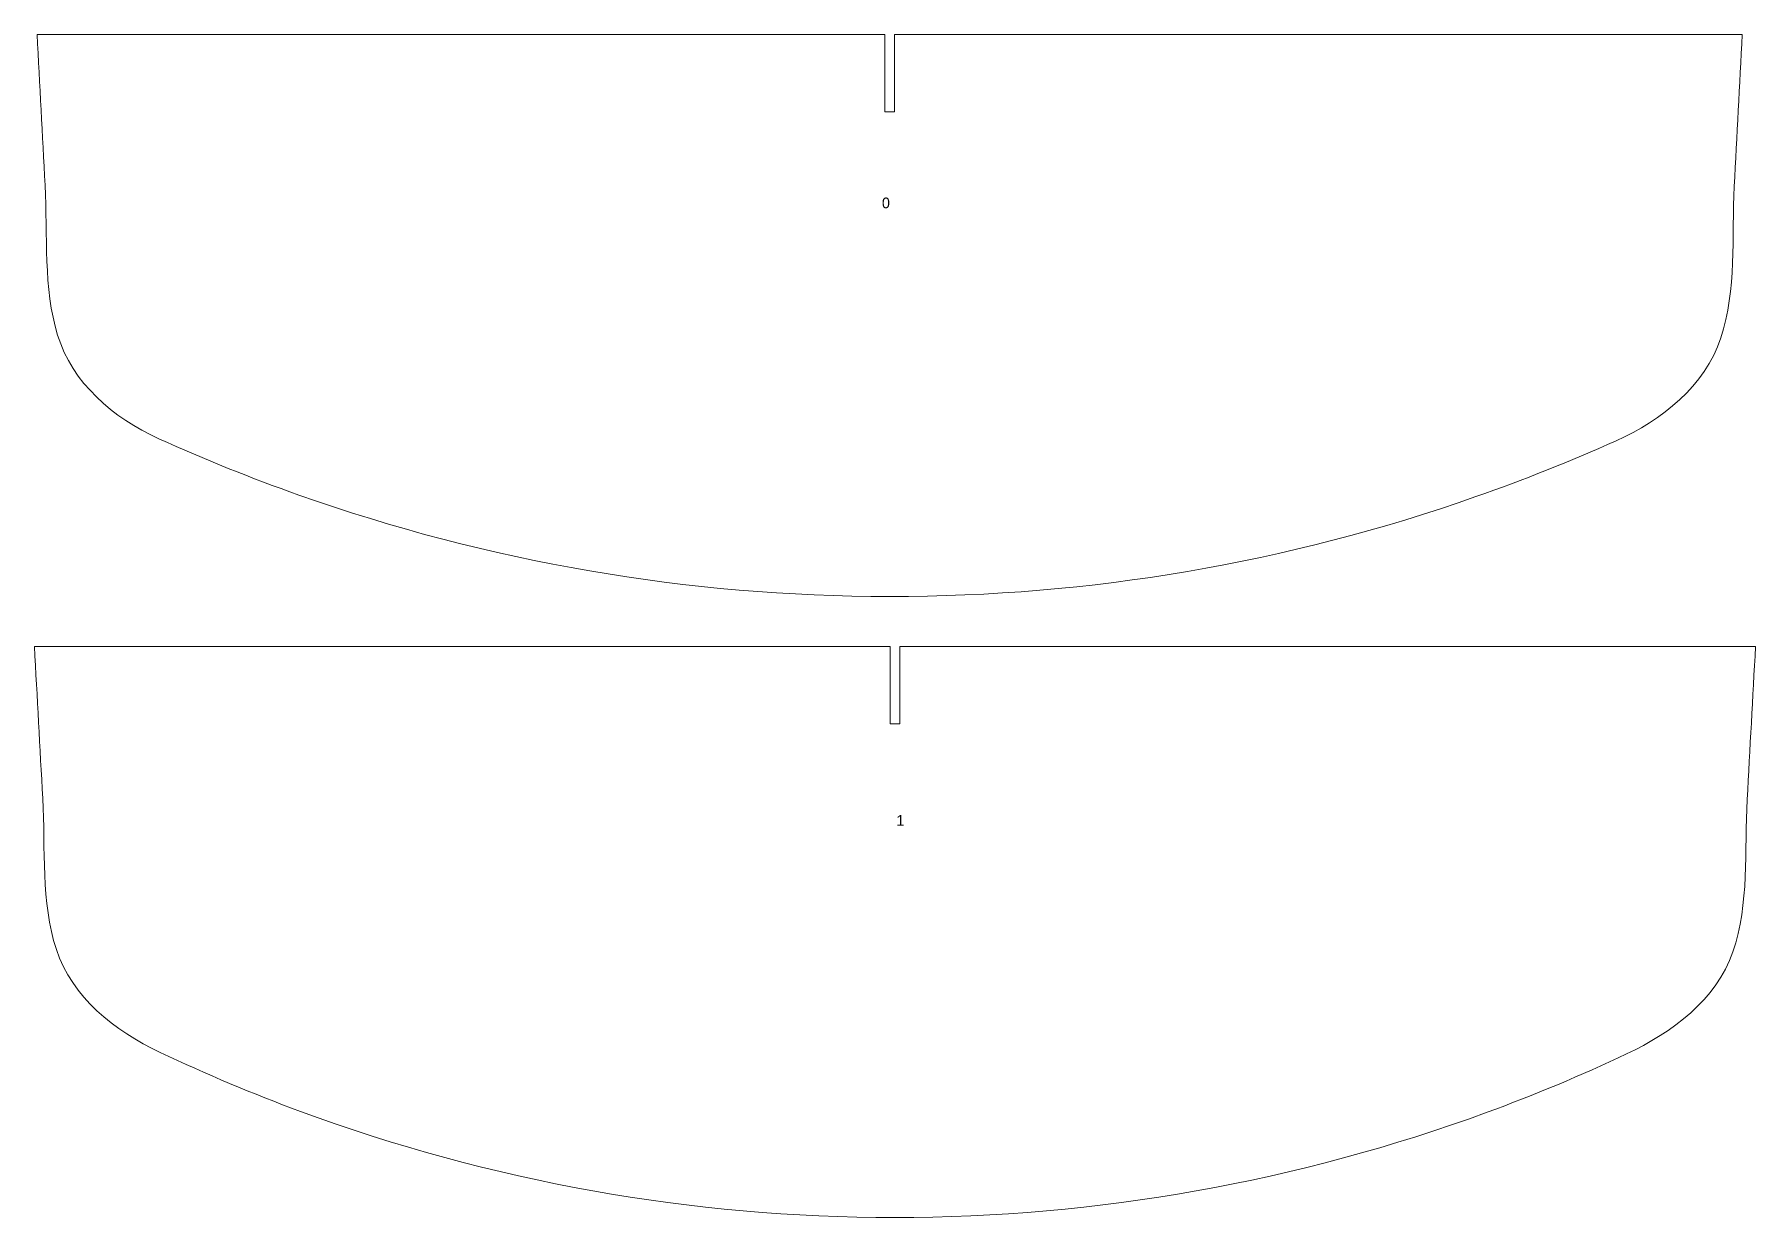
# Model space of a CAD drawing. Header units: inches. Extents: x -11 to 11.2, y -15.3 to 0.
import ezdxf

# ---------------------------------------------------------------- set-up
doc = ezdxf.new("R2010")
doc.units = ezdxf.units.IN
doc.header["$MEASUREMENT"] = 0

msp = doc.modelspace()

# ---------------------------------------------------------------- linework, layer by layer
at = {"color": 1, "linetype": 'Continuous', "lineweight": 0}
for p, q in [((-11.006, 0), (-0.062, 0)), ((-0.062, -1), (-0.062, 0)), ((0.062, 0), (11.006, 0)), ((0.062, 0), (0.062, -1)), ((0.062, -1), (-0.062, -1)), ((-11.041, -7.9), (0.006, -7.9)), ((0.006, -8.9), (0.006, -7.9)), ((0.131, -7.9), (11.178, -7.9)), ((0.131, -7.9), (0.131, -8.9)), ((0.131, -8.9), (0.006, -8.9))]:
    msp.add_line(p, q, dxfattribs=at)
for points, knots in [([(0, -7.255), (-2.601, -7.255), (-5.182, -6.811), (-8.239, -5.729), (-8.843, -5.486), (-10.028, -4.95), (-10.553, -4.496), (-10.93, -3.269), (-10.869, -2.596), (-10.938, -1.298), (-10.972, -0.649), (-11.006, 0)], [0, 0, 0, 0, 0.5, 0.5, 0.625, 0.625, 0.75, 0.75, 0.875, 0.875, 1, 1, 1, 1]), ([(11.006, 0), (10.971, -0.654), (10.937, -1.308), (10.868, -2.616), (10.935, -3.293), (10.526, -4.54), (9.969, -4.978), (8.786, -5.51), (8.18, -5.752), (5.124, -6.824), (2.601, -7.255), (0, -7.255)], [0, 0, 0, 0, 0.125, 0.125, 0.25, 0.25, 0.375, 0.375, 0.5, 0.5, 1, 1, 1, 1]), ([(0.069, -15.272), (-2.554, -15.272), (-5.154, -14.806), (-8.221, -13.675), (-8.826, -13.42), (-10.011, -12.86), (-10.556, -12.426), (-10.96, -11.196), (-10.898, -10.517), (-10.97, -9.208), (-11.006, -8.554), (-11.041, -7.9)], [0, 0, 0, 0, 0.5, 0.5, 0.625, 0.625, 0.75, 0.75, 0.875, 0.875, 1, 1, 1, 1]), ([(11.178, -7.9), (11.142, -8.559), (11.106, -9.217), (11.034, -10.535), (11.099, -11.221), (10.671, -12.46), (10.104, -12.882), (8.923, -13.438), (8.322, -13.689), (5.276, -14.807), (2.68, -15.272), (0.069, -15.272)], [0, 0, 0, 0, 0.125, 0.125, 0.25, 0.25, 0.375, 0.375, 0.5, 0.5, 1, 1, 1, 1])]:
    msp.add_open_spline(points, degree=3, knots=knots, dxfattribs=at)

# ---------------------------------------------------------------- texts
at = {"color": 5, "linetype": 'Continuous', "lineweight": 0, "char_height": 0.138, "attachment_point": 1}
for s, insert in [('0', (-0.1, -2.106)), ('1', (0.086, -10.076))]:
    msp.add_mtext_dynamic_manual_height_columns(s, width=1.8706, gutter_width=0.689, heights=[0], dxfattribs=dict(at, insert=insert))

doc.saveas('drawing.dxf')
